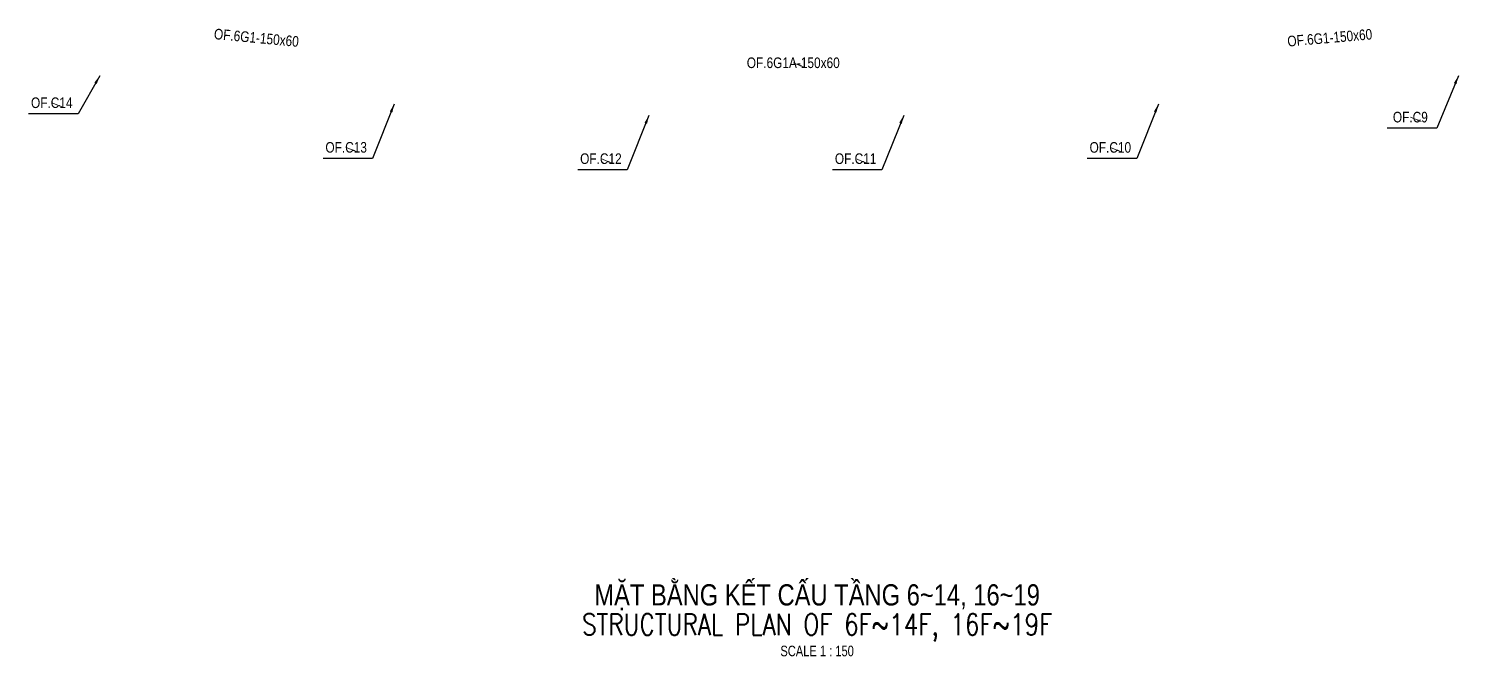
# Model space of a CAD drawing. Header units: millimetres. Extents: x -179076 to 118391, y -18667 to 89921.
# Drawn here: x 31983 to 82499, y 18374 to 40570 of the extents above; entities that cross this region are included whole.
import ezdxf
from ezdxf.enums import TextEntityAlignment as Align

# ---------------------------------------------------------------- set-up
doc = ezdxf.new("R2010")
doc.units = ezdxf.units.MM
doc.layers.get('0').update_dxf_attribs({"lineweight": 20})
doc.layers.get('Defpoints').update_dxf_attribs({"color": 151, "lineweight": 9})
for name, color, linetype, lineweight in [('NDC_S_ANNO', 7, 'Continuous', 20), ('NDC_S_DIM', 1, 'Continuous', 15), ('NDC_S_ENG TITLE', 3, 'Continuous', 20), ('NDC_S_TEXT SYMBOL', 7, 'Continuous', 20), ('NDC_S_VN TEXT', 7, 'Continuous', 20), ('NDC_S_VN TITLE', 6, 'Continuous', 35)]:
    doc.layers.add(name, color=color, linetype=linetype, lineweight=lineweight)
doc.styles.add('ARIAL', font='arial.ttf', dxfattribs={"width": 0.8})
doc.styles.add('NDC_ANNO', font='', dxfattribs={"width": 0.8})
doc.styles.add('NDC_DIM', font='', dxfattribs={"width": 0.75})
doc.styles.add('NDC_EN TXT', font='romans.shx', dxfattribs={"width": 0.8})
doc.styles.add('NDC_VIE TXT', font='arial.ttf', dxfattribs={"width": 0.8})
doc.styles.get('NDC_ANNO').set_extended_font_data('Dotum')
doc.styles.get('NDC_DIM').set_extended_font_data('Dotum')
doc.dimstyles.new('NDC_dim_150', dxfattribs={"dimscale": 150, "dimtxt": 2.5, "dimasz": 1.5, "dimexe": 1.5, "dimexo": 2.5, "dimgap": 1, "dimtad": 1, "dimdec": 0, "dimzin": 0, "dimdsep": 46, "dimtxsty": 'NDC_DIM', "dimblk": 'DIMMARK', "dimcen": 0.09, "dimdle": 1.2, "dimclrd": 1, "dimclre": 1, "dimclrt": 3, "dimadec": 0, "dimazin": 0, "dimtfac": 1, "dimtdec": 0, "dimtix": 1, "dimtofl": 0, "dimtmove": 0, "dimatfit": 3, "dimfxl": 8, "dimfxlon": 1, "dimtolj": 1, "dimtzin": 0, "dimarcsym": 0})
doc.dimstyles.new('NDC_dim_iso', dxfattribs={"dimtxt": 2.5, "dimasz": 1, "dimexe": 1.5, "dimexo": 2.5, "dimgap": 1, "dimtad": 1, "dimdec": 0, "dimzin": 0, "dimdsep": 46, "dimtxsty": 'NDC_DIM', "dimblk": 'DIMMARK', "dimcen": 0.09, "dimdle": 1.2, "dimclrd": 1, "dimclre": 1, "dimclrt": 3, "dimadec": 0, "dimazin": 0, "dimtfac": 1, "dimtdec": 0, "dimtix": 1, "dimtofl": 0, "dimtmove": 0, "dimatfit": 3, "dimfxl": 8, "dimfxlon": 1, "dimtolj": 1, "dimtzin": 0, "dimarcsym": 0})

# ---------------------------------------------------------------- blocks, each defined once
blk = doc.blocks.new('Drawing name_symbol')
at = {"layer": 'NDC_S_ENG TITLE', "style": 'NDC_EN TXT', "width": 0.8}
blk.add_attdef('SECTDET1', text='', height=5, dxfattribs=at).set_placement((0, 1.01), align=Align.CENTER)
at = {"layer": 'NDC_S_TEXT SYMBOL', "lineweight": 25, "style": 'NDC_ANNO', "width": 0.8}
blk.add_attdef('SSCALE', text='', height=2.5, dxfattribs=at).set_placement((0, -4), align=Align.CENTER)
at = {"layer": 'NDC_S_VN TITLE', "style": 'NDC_VIE TXT', "width": 0.8}
blk.add_attdef('SECTDET2', text='', height=5, dxfattribs=at).set_placement((0, 7.97), align=Align.CENTER)
blk = doc.blocks.new('DIMMARK')
at = {"layer": 'NDC_S_DIM', "color": 1}
blk.add_line((-1.5, 0), (1, 0), dxfattribs=at)
at = {"layer": 'NDC_S_DIM', "color": 2, "const_width": 0.1}
blk.add_lwpolyline([(-0.42, -0.42), (0.42, 0.42)], dxfattribs=at)
blk = doc.blocks.new('*U221')
at = {"layer": 'NDC_S_ANNO', "ltscale": 0.8, "style": 'ARIAL', "width": 0.8, "flags": 1}
blk.add_attdef('CHU_THICH', text='', height=2.5, dxfattribs=at).set_placement((0, 0), align=Align.MIDDLE_CENTER)
at = {"layer": 'NDC_S_ANNO', "ltscale": 0.8, "style": 'ARIAL', "width": 0.8}
blk.add_attdef('TEN', text='', height=2.5, dxfattribs=at).set_placement((-2.58, 1.03), align=Align.MIDDLE_CENTER)
at = {"layer": 'Defpoints'}
blk.add_leader([(0, 0), (-2.58, 1.03)], dimstyle='NDC_dim_iso', override={"dimgap": 0.625, "dimtad": 0}, dxfattribs=at)
blk = doc.blocks.new('*U222')
at = {"layer": 'NDC_S_ANNO', "ltscale": 0.8, "style": 'ARIAL', "width": 0.8, "flags": 1}
blk.add_attdef('CHU_THICH', text='', height=2.5, dxfattribs=at).set_placement((0, 0), align=Align.MIDDLE_CENTER)
at = {"layer": 'NDC_S_ANNO', "ltscale": 0.8, "style": 'ARIAL', "width": 0.8}
blk.add_attdef('TEN', text='', height=2.5, dxfattribs=at).set_placement((-2.58, 1.03), align=Align.MIDDLE_CENTER)
at = {"layer": 'Defpoints'}
blk.add_leader([(0, 0), (-2.58, 1.03)], dimstyle='NDC_dim_iso', override={"dimgap": 0.625, "dimtad": 0}, dxfattribs=at)
blk = doc.blocks.new('*U223')
at = {"layer": 'NDC_S_ANNO', "ltscale": 0.8, "style": 'ARIAL', "width": 0.8, "flags": 1}
blk.add_attdef('CHU_THICH', text='', height=2.5, dxfattribs=at).set_placement((0, 0), align=Align.MIDDLE_CENTER)
at = {"layer": 'NDC_S_ANNO', "ltscale": 0.8, "style": 'ARIAL', "width": 0.8}
blk.add_attdef('TEN', text='', height=2.5, dxfattribs=at).set_placement((-2.58, 1.03), align=Align.MIDDLE_CENTER)
at = {"layer": 'Defpoints'}
blk.add_leader([(0, 0), (-2.58, 1.03)], dimstyle='NDC_dim_iso', override={"dimgap": 0.625, "dimtad": 0}, dxfattribs=at)
blk = doc.blocks.new('*U210')
at = {"layer": 'NDC_S_ANNO', "ltscale": 0.8, "style": 'ARIAL', "width": 0.8, "flags": 1}
blk.add_attdef('CHU_THICH', text='', height=2.5, dxfattribs=at).set_placement((0, 0), align=Align.MIDDLE_CENTER)
at = {"layer": 'NDC_S_ANNO', "ltscale": 0.8, "style": 'ARIAL', "width": 0.8}
blk.add_attdef('TEN', text='', height=2.5, dxfattribs=at).set_placement((-2.58, 1.03), align=Align.MIDDLE_CENTER)
at = {"layer": 'Defpoints'}
blk.add_leader([(0, 0), (-2.58, 1.03)], dimstyle='NDC_dim_iso', override={"dimgap": 0.625, "dimtad": 0}, dxfattribs=at)
blk = doc.blocks.new('*U211')
at = {"layer": 'NDC_S_ANNO', "ltscale": 0.8, "style": 'ARIAL', "width": 0.8, "flags": 1}
blk.add_attdef('CHU_THICH', text='', height=2.5, dxfattribs=at).set_placement((0, 0), align=Align.MIDDLE_CENTER)
at = {"layer": 'NDC_S_ANNO', "ltscale": 0.8, "style": 'ARIAL', "width": 0.8}
blk.add_attdef('TEN', text='', height=2.5, dxfattribs=at).set_placement((-2.58, 1.03), align=Align.MIDDLE_CENTER)
at = {"layer": 'Defpoints'}
blk.add_leader([(0, 0), (-2.58, 1.03)], dimstyle='NDC_dim_iso', override={"dimgap": 0.625, "dimtad": 0}, dxfattribs=at)
blk = doc.blocks.new('*U212')
at = {"layer": 'NDC_S_ANNO', "ltscale": 0.8, "style": 'ARIAL', "width": 0.8, "flags": 1}
blk.add_attdef('CHU_THICH', text='', height=2.5, dxfattribs=at).set_placement((0, 0), align=Align.MIDDLE_CENTER)
at = {"layer": 'NDC_S_ANNO', "ltscale": 0.8, "style": 'ARIAL', "width": 0.8}
blk.add_attdef('TEN', text='', height=2.5, dxfattribs=at).set_placement((-2.58, 1.03), align=Align.MIDDLE_CENTER)
at = {"layer": 'Defpoints'}
blk.add_leader([(0, 0), (-2.58, 1.03)], dimstyle='NDC_dim_iso', override={"dimgap": 0.625, "dimtad": 0}, dxfattribs=at)

msp = doc.modelspace()

# ---------------------------------------------------------------- block references
at = {"layer": 'NDC_S_ANNO', "xscale": 150, "yscale": 150, "zscale": 150}
msp.add_blockref('Drawing name_symbol', (59842.5, 18979), dxfattribs=at).add_auto_attribs({'SECTDET1': 'STRUCTURAL PLAN OF 6F~14F, 16F~19F', 'SECTDET2': 'MẶT BẰNG KẾT CẤU TẦNG 6~14, 16~19', 'SSCALE': 'SCALE 1 : 150'})
at = {"layer": 'NDC_S_VN TEXT', "xscale": 150, "yscale": 150, "zscale": 150}
for name, p, values in [('*U210', (59386.6, 39206.7), {'TEN': 'OF.6G1A-150x60'}), ('*U221', (33188.8, 37794), {'TEN': 'OF.C14'}), ('*U223', (81188.8, 37285.6), {'TEN': 'OF.C9'}), ('*U212', (43590.4, 36216.8), {'TEN': 'OF.C13'}), ('*U222', (70588.8, 36214.9), {'TEN': 'OF.C10'}), ('*U211', (52590.4, 35816.8), {'TEN': 'OF.C12'}), ('*U210', (61590.4, 35816.8), {'TEN': 'OF.C11'})]:
    msp.add_blockref(name, p, dxfattribs=at).add_auto_attribs(values)

# ---------------------------------------------------------------- texts
at = {"layer": 'NDC_S_ANNO', "style": 'ARIAL', "width": 0.8}
for rotation, p in [(354.63738, (40032.9, 40246.2)), (4.9716, (77954.1, 40247.8))]:
    msp.add_text('OF.6G1-150x60', height=375, rotation=rotation, dxfattribs=at).set_placement(p, align=Align.MIDDLE_CENTER)

# ---------------------------------------------------------------- leaders
for points in [[(34499.2, 38900), (33732.7, 37555.1), (31983.1, 37555.1)], [(82499.2, 38900), (81732.7, 37046.7), (79983.1, 37046.7)], [(44900.8, 37902), (44134.3, 35977.9), (42384.7, 35977.9)], [(71899.2, 37900), (71132.7, 35975.9), (69383.1, 35975.9)], [(53900.8, 37502), (53134.3, 35577.9), (51384.7, 35577.9)], [(62900.8, 37502), (62134.3, 35577.9), (60384.7, 35577.9)]]:
    msp.add_leader(points, dimstyle='NDC_dim_150', override={"dimasz": 2, "dimgap": 1, "dimtad": 0})

doc.saveas('drawing.dxf')
